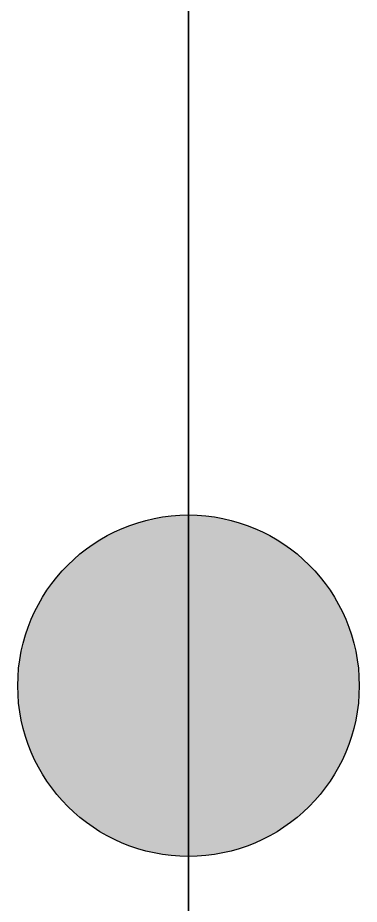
# Model space of a CAD drawing. Header units: millimetres. Extents: x -18594 to 273470, y -238787 to 48452.
# Drawn here: x 68401 to 68601, y -113606 to -113087 of the extents above; entities that cross this region are included whole.
import ezdxf

# ---------------------------------------------------------------- set-up
doc = ezdxf.new("R2010")
doc.units = ezdxf.units.MM
doc.layers.add('AM_BOR', color=4, linetype='Continuous', lineweight=25)
for name, color, linetype, true_color in [('Xref AGV layout$0$Ndc8_F_Moderate', 5, 'Continuous', 0x0000ff), ('Xref AGV layout$0$Ndc8_F_TurnLeftModerate', 5, 'Continuous', 0x0000ff), ('Xref AGV layout$0$Ndc8_InAdjust_HOP', 1, 'Continuous', 0xff0000), ('Xref AGV layout$0$Ndc8_InFix_HOP', 1, 'Continuous', 0xff0000), ('Xref AGV layout$0$Ndc8_OutFix_HOP', 5, 'Continuous', 0x0000ff), ('Xref AGV layout$0$Ndc8_Point', 7, 'Continuous', 0x000080), ('Xref AGV layout$0$Ndc8_R_TurnRight_InAdj_Slow', 1, 'Continuous', 0xff0000)]:
    doc.layers.add(name, color=color, linetype=linetype, true_color=true_color)

# ---------------------------------------------------------------- blocks, each defined once
blk = doc.blocks.new('Xref AGV layout')
at = {"layer": 'Xref AGV layout$0$Ndc8_Point'}
h = blk.add_hatch(color=256, dxfattribs=at)
edge = h.paths.add_edge_path(flags=0)
edge.add_arc((68501, -113478), 100, 0, 360)
at = {"layer": 'Xref AGV layout$0$Ndc8_F_Moderate'}
blk.add_lwpolyline([(68501, -113478), (68501, -116069)], dxfattribs=at)
at = {"layer": 'Xref AGV layout$0$Ndc8_F_TurnLeftModerate'}
blk.add_lwpolyline([(68501, -113478), (68501, -113512), (68501, -113547), (68501, -113581), (68501, -113615), (68502, -113649), (68502, -113683), (68503, -113717), (68504, -113751), (68505, -113785), (68506, -113818), (68508, -113852), (68510, -113885), (68512, -113919), (68515, -113951), (68515, -113951), (68518, -113984), (68521, -114017), (68525, -114049), (68530, -114081), (68535, -114113), (68540, -114144)], dxfattribs=at)
at = {"layer": 'Xref AGV layout$0$Ndc8_InAdjust_HOP'}
blk.add_lwpolyline([(68501, -116069), (68501, -113478)], dxfattribs=at)
at = {"layer": 'Xref AGV layout$0$Ndc8_InFix_HOP'}
blk.add_lwpolyline([(68501, -113478), (68501, -110778)], dxfattribs=at)
at = {"layer": 'Xref AGV layout$0$Ndc8_OutFix_HOP'}
blk.add_lwpolyline([(68501, -110778), (68501, -113478)], dxfattribs=at)
at = {"layer": 'Xref AGV layout$0$Ndc8_Point'}
blk.add_circle((68501, -113478), 100, dxfattribs=at)
at = {"layer": 'Xref AGV layout$0$Ndc8_R_TurnRight_InAdj_Slow'}
blk.add_lwpolyline([(68501, -113614), (68501, -113587), (68501, -113559), (68501, -113532), (68501, -113505), (68501, -113478)], dxfattribs=at)

msp = doc.modelspace()

# ---------------------------------------------------------------- block references
at = {"layer": 'AM_BOR'}
msp.add_blockref('Xref AGV layout', (0, 0), dxfattribs=at)

doc.saveas('drawing.dxf')
